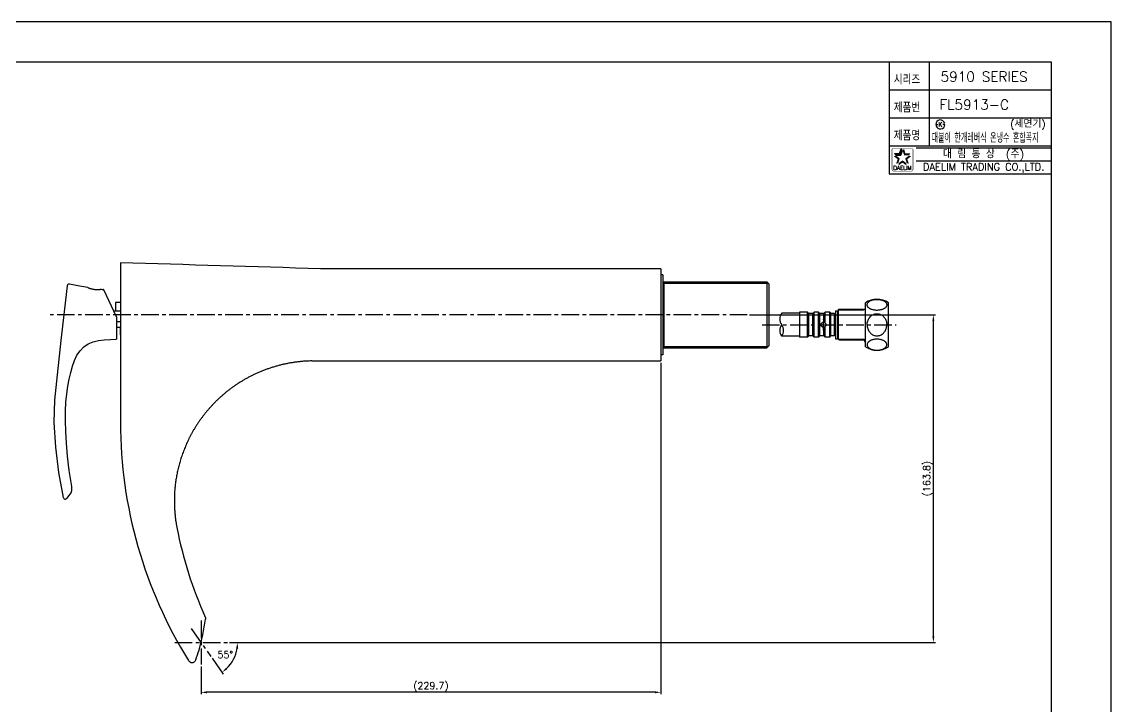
# Model space of a CAD drawing. Extents: x 16268 to 17109, y -53926 to -53326.
# Drawn here: x 16565 to 17109, y -53674 to -53332 of the extents above; entities that cross this region are included whole.
import ezdxf
from ezdxf.enums import TextEntityAlignment as Align

# ---------------------------------------------------------------- set-up
doc = ezdxf.new("R2010")
doc.units = 0
doc.header["$LTSCALE"] = 7
doc.header["$MEASUREMENT"] = 0
doc.linetypes.add('CENTER', pattern=[2, 1.25, -0.25, 0.25, -0.25])
doc.layers.get('0').update_dxf_attribs({"color": 2, "linetype": 'CONTINUOUS'})
for name, color, linetype in [('08_ALL_FEATURES', 7, 'CONTINUOUS'), ('CL', 1, 'CENTER'), ('D', 2, 'CONTINUOUS'), ('DIM', 2, 'CONTINUOUS'), ('DWG', 7, 'CONTINUOUS'), ('TXT', 4, 'CONTINUOUS')]:
    doc.layers.add(name, color=color, linetype=linetype)
doc.styles.add('GHS', font='ROMANS', dxfattribs={"bigfont": 'GHS'})
doc.styles.add('HAN', font='TXT.shx', dxfattribs={"bigfont": 'GHS.shx'})
doc.styles.add('ROMANS', font='romans')

# ---------------------------------------------------------------- blocks, each defined once
blk = doc.blocks.new('BORDER')
for p, q in [((1, 1), (0, 1)), ((1, 0), (1, 1))]:
    blk.add_line(p, q)
blk = doc.blocks.new('KS')
at = {"layer": 'D'}
for p, q in [((-2.25, 0), (-1.75, 0)), ((-1.75, 0), (-1.25, 0)), ((1.75, 0), (1.25, 0)), ((2.25, 0), (1.75, 0))]:
    blk.add_line(p, q, dxfattribs=at)
for start, end in [(15, 180), (195, 0)]:
    blk.add_arc((0, 0), 2.25, start, end, dxfattribs=at)
at = {"layer": 'D', "style": 'HAN'}
blk.add_text('K', height=2.39, dxfattribs=at).set_placement((0, 0), align=Align.MIDDLE)

msp = doc.modelspace()

# ---------------------------------------------------------------- linework, layer by layer
at = {"color": 7}
for p, q in [((16998.19, -53351.62), (16998.19, -53407.62)), ((17018.19, -53351.62), (17018.19, -53393.62)), ((16998.19, -53365.62), (17079.19, -53365.62)), ((16998.19, -53379.62), (17079.19, -53379.62)), ((16998.19, -53393.62), (17079.19, -53393.62)), ((16998.19, -53407.62), (17079.19, -53407.62))]:
    msp.add_line(p, q, dxfattribs=at)
at = {"color": 2}
for p, q in [((17001, -53397.44), (17003.43, -53397.44)), ((17001.67, -53398.35), (17001, -53397.44)), ((17001.67, -53398.35), (17004.09, -53398.35)), ((17003.43, -53397.44), (17004.18, -53395.13)), ((17004.09, -53398.35), (17004.84, -53396.05)), ((17004.84, -53396.05), (17004.18, -53395.13))]:
    msp.add_line(p, q, dxfattribs=at)
at = {"color": 2, "linetype": 'Continuous'}
for p, q in [((17011.69, -53394.62), (17079.19, -53394.62)), ((17011.69, -53401.12), (17079.19, -53401.12))]:
    msp.add_line(p, q, dxfattribs=at)
at = {"color": 7, "linetype": 'Continuous'}
for p, q in [((16612.26, -53479.08), (16605.97, -53465.6)), ((16614.18, -53468.07), (16614.18, -53471.87)), ((16614.18, -53471.87), (16611.78, -53471.87)), ((16611.78, -53471.87), (16611.78, -53476.07)), ((16612.26, -53479.08), (16612.26, -53490.03)), ((16612.26, -53479.08), (16612.26, -53490.03)), ((16612.27, -53484.27), (16614.18, -53484.27)), ((16614.18, -53488.07), (16614.18, -53484.27))]:
    msp.add_line(p, q, dxfattribs=at)
at = {"color": 0}
for p, q in [((16610.86, -53476.07), (16614.18, -53476.07)), ((16614.18, -53481.57), (16612.26, -53481.57))]:
    msp.add_line(p, q, dxfattribs=at)
at = {"color": 2, "linetype": 'Continuous', "const_width": 0.2}
for points in [[(16999.66, -53395.49, -0.414214), (17000.41, -53394.74)], [(16999.66, -53405.49), (16999.66, -53395.49, -1)], [(17000.41, -53394.74), (17009.41, -53394.74, -0.414214), (17010.16, -53395.49, 0.043396)], [(17010.16, -53395.49), (17010.16, -53405.49, -0.414214), (17009.41, -53406.24)], [(17009.41, -53406.24), (17000.66, -53406.24, -0.414214), (16999.66, -53405.49, 0.672398)]]:
    msp.add_lwpolyline(points, format="xyb", dxfattribs=at)
at = {"color": 7, "linetype": 'Continuous'}
for centre, radius, start, end in [((16605.7, -53465.72), 0.3, 25, 85.0436), ((16605.7, -53465.72), 0.3, 25, 85.0436), ((16992.16, -53480.57), 10.25, 55.8767, 124.1233), ((16611.96, -53490.03), 0.3, 270.2013, 360), ((16611.96, -53490.03), 0.3, 270.2013, 360), ((16992.16, -53485.57), 10.25, 235.8767, 304.1233)]:
    msp.add_arc(centre, radius, start, end, dxfattribs=at)
for centre, start, end in [((16948.25, -53480.19), 142.1368, 217.8632), ((16948.25, -53485.94), 142.1368, 217.8632), ((16940.85, -53485.94), 322.1368, 37.8632)]:
    msp.add_arc(centre, 4.68, start, end)
for points in [[(16597.84, -53464.39), (16598.08, -53464.54), (16598.29, -53464.62), (16598.6, -53464.73), (16598.98, -53464.86), (16599.45, -53465), (16600.01, -53465.14), (16600.64, -53465.27), (16601.26, -53465.37)], [(16601.26, -53465.37), (16601.89, -53465.43), (16602.5, -53465.46), (16603.06, -53465.45), (16603.56, -53465.42), (16603.96, -53465.39), (16604.26, -53465.35), (16604.45, -53465.32), (16604.51, -53465.31)], [(16604.51, -53465.31), (16605.73, -53465.42)], [(16604.51, -53465.31), (16605.73, -53465.42)], [(16987.42, -53473.82), (16987.27, -53473.34), (16987.28, -53472.85), (16987.43, -53472.37), (16987.72, -53471.93), (16988.15, -53471.52), (16988.67, -53471.16), (16989.29, -53470.87), (16989.99, -53470.63), (16990.74, -53470.47), (16991.53, -53470.38), (16992.34, -53470.36), (16993.15, -53470.41), (16993.94, -53470.54), (16994.67, -53470.74), (16995.34, -53471), (16995.92, -53471.33), (16996.39, -53471.71), (16996.75, -53472.13), (16996.92, -53472.44)], [(16997.07, -53473.08), (16997.03, -53473.46), (16996.9, -53473.83), (16996.67, -53474.19), (16996.36, -53474.54), (16995.95, -53474.86), (16995.47, -53475.15), (16994.91, -53475.39), (16994.27, -53475.59), (16993.55, -53475.75), (16992.74, -53475.84), (16991.92, -53475.86), (16991.1, -53475.8), (16990.35, -53475.67), (16989.7, -53475.49), (16989.17, -53475.29), (16988.73, -53475.08), (16988.36, -53474.85), (16988.04, -53474.61), (16987.78, -53474.36), (16987.58, -53474.09), (16987.42, -53473.82)], [(16996.92, -53472.44), (16996.98, -53472.59), (16997.07, -53473.08)], [(16996.93, -53481.76), (16996.99, -53482.08), (16997.07, -53483.05)], [(16996.93, -53484.37), (16996.99, -53484.05), (16997.07, -53483.08)], [(16997.07, -53493.05), (16997.03, -53492.68), (16996.9, -53492.3), (16996.67, -53491.94), (16996.36, -53491.59), (16995.95, -53491.27), (16995.47, -53490.99), (16994.91, -53490.74), (16994.27, -53490.54), (16993.55, -53490.38), (16992.74, -53490.29), (16991.92, -53490.28), (16991.1, -53490.34), (16990.35, -53490.46), (16989.7, -53490.64), (16989.17, -53490.84), (16988.73, -53491.05), (16988.36, -53491.28), (16988.04, -53491.52), (16987.78, -53491.78), (16987.58, -53492.04), (16987.42, -53492.31)], [(16987.42, -53492.31), (16987.27, -53492.79), (16987.28, -53493.28), (16987.43, -53493.76), (16987.72, -53494.21), (16988.15, -53494.61), (16988.67, -53494.97), (16989.29, -53495.26), (16989.99, -53495.5), (16990.74, -53495.66), (16991.53, -53495.76), (16992.34, -53495.78), (16993.15, -53495.72), (16993.94, -53495.59), (16994.67, -53495.39), (16995.34, -53495.13), (16995.92, -53494.8), (16996.39, -53494.42), (16996.75, -53494), (16996.92, -53493.7)], [(16996.92, -53493.7), (16996.98, -53493.54), (16997.07, -53493.05)]]:
    msp.add_spline(points, degree=3, dxfattribs=at)
for points in [[(16987.25, -53483.07), (16987.25, -53482.89), (16987.28, -53482.4), (16987.4, -53481.59), (16987.7, -53480.69), (16988.12, -53479.88), (16988.66, -53479.16), (16989.28, -53478.57), (16989.98, -53478.1), (16990.75, -53477.77), (16991.54, -53477.58), (16992.36, -53477.54), (16993.18, -53477.65), (16993.97, -53477.92), (16994.71, -53478.32), (16995.38, -53478.86), (16995.96, -53479.53), (16996.43, -53480.29), (16996.75, -53481.05), (16996.88, -53481.56), (16996.93, -53481.76)], [(16987.25, -53483.07), (16987.25, -53483.24), (16987.28, -53483.74), (16987.4, -53484.54), (16987.7, -53485.44), (16988.12, -53486.25), (16988.66, -53486.97), (16989.28, -53487.57), (16989.98, -53488.04), (16990.75, -53488.37), (16991.54, -53488.55), (16992.36, -53488.59), (16993.18, -53488.48), (16993.97, -53488.22), (16994.71, -53487.81), (16995.38, -53487.27), (16995.96, -53486.61), (16996.43, -53485.84), (16996.75, -53485.08), (16996.88, -53484.57), (16996.93, -53484.37)]]:
    msp.add_open_spline(points, degree=3, knots=[2.866323, 2.866323, 2.866323, 2.866323, 3.900598, 5.837743, 7.725589, 9.561974, 11.329327, 13.048955, 14.730361, 16.370643, 18.001193, 19.615777, 21.252093, 22.917828, 24.592492, 26.2993, 28.053543, 29.846224, 31.70138, 32.965413, 32.965413, 32.965413, 32.965413], dxfattribs=at)
at = {"color": 2}
for points in [[(17002.51, -53400.27), (17003.58, -53399.92), (17000.54, -53398.85), (17001.62, -53398.5)], [(17001, -53397.44), (17001.67, -53398.35), (17003.43, -53397.44), (17004.09, -53398.35)], [(17003.43, -53397.44), (17004.09, -53398.35), (17004.18, -53395.13), (17004.84, -53396.05)], [(17005.65, -53395.13), (17004.99, -53396.05), (17006.4, -53397.44), (17005.74, -53398.35)], [(17006.4, -53397.44), (17005.74, -53398.35), (17008.83, -53397.44), (17008.16, -53398.35)], [(17009.28, -53398.85), (17008.21, -53398.5), (17007.32, -53400.27), (17006.25, -53399.92)], [(17001.76, -53402.58), (17002.83, -53402.23), (17002.51, -53400.27), (17003.58, -53399.92)], [(17004.91, -53402.02), (17004.91, -53400.89), (17002.95, -53403.45), (17002.95, -53402.31)], [(17006.88, -53403.45), (17006.88, -53402.31), (17004.91, -53402.02), (17004.91, -53400.89)], [(17007.32, -53400.27), (17006.25, -53399.92), (17008.07, -53402.58), (17007, -53402.23)]]:
    msp.add_solid(points, dxfattribs=at)
at = {"layer": '08_ALL_FEATURES', "color": 7, "linetype": 'Continuous'}
msp.add_line((16612.26, -53479.08), (16612.26, -53490.33), dxfattribs=at)
for points in [[(16587.5, -53463.64), (16584.49, -53490.88), (16582.5, -53508.14), (16581.2, -53520.75), (16580.98, -53531.87), (16581.7, -53544.17), (16583.27, -53556.95), (16585.63, -53569.42)], [(16588.72, -53462.77), (16588.64, -53462.75), (16588.39, -53462.75), (16588.12, -53462.82), (16587.87, -53462.96), (16587.67, -53463.18), (16587.55, -53463.44), (16587.5, -53463.64)], [(16597.84, -53464.39), (16592.95, -53463.65), (16588.72, -53462.77)], [(16589.91, -53563.91), (16588.58, -53555.91), (16587.71, -53548.68), (16587.18, -53542.23), (16586.87, -53536.42), (16586.74, -53531.13), (16586.78, -53526.27), (16586.99, -53521.8), (16587.37, -53517.66), (16587.91, -53513.82), (16588.58, -53510.24), (16589.34, -53506.9), (16590.2, -53503.77), (16591.22, -53500.89), (16592.47, -53498.29), (16594.01, -53496.02), (16595.86, -53494.11), (16598.05, -53492.63), (16600.52, -53491.62), (16603.21, -53490.98), (16606.08, -53490.59), (16609.15, -53490.38), (16612.26, -53490.33)], [(16587.35, -53569.87), (16587.88, -53569.25), (16588.52, -53568.46), (16589.03, -53567.8)], [(16589.03, -53567.8), (16589.5, -53567.01), (16589.87, -53565.96), (16589.99, -53564.85), (16589.91, -53563.91)], [(16585.63, -53569.42), (16585.67, -53569.57), (16585.83, -53569.83), (16586.06, -53570.04), (16586.36, -53570.17), (16586.68, -53570.2), (16586.98, -53570.13), (16587.24, -53569.97), (16587.35, -53569.87)]]:
    msp.add_lwpolyline(points, dxfattribs=at)
at = {"layer": 'CL'}
for p, q in [((16927.32, -53478.06), (16578.97, -53478.07)), ((16934.78, -53483.07), (17001.7, -53483.07)), ((16654.48, -53630.94), (16654.48, -53652.79)), ((16649.54, -53634.81), (16659.42, -53648.92)), ((16641.36, -53641.86), (16667.6, -53641.86))]:
    msp.add_line(p, q, dxfattribs=at)
at = {"layer": 'CL', "ltscale": 0.5}
msp.add_line((16965.41, -53485.82), (16965.41, -53480.32), dxfattribs=at)
at = {"layer": 'D'}
for p, q in [((16885.18, -53461.98), (16885.68, -53462.27)), ((16885.68, -53462.27), (16937.88, -53462.27)), ((16937.18, -53461.57), (16937.18, -53494.57)), ((16928.42, -53478.06), (17021.33, -53478.06)), ((17020.33, -53638.86), (17020.33, -53481.06)), ((16885.68, -53493.87), (16937.88, -53493.87)), ((16884.18, -53502.06), (16884.18, -53667.78)), ((16668.6, -53641.86), (17021.33, -53641.86)), ((16654.48, -53653.79), (16654.48, -53667.78)), ((16659.99, -53649.74), (16665.51, -53657.62)), ((16881.18, -53666.78), (16657.48, -53666.78))]:
    msp.add_line(p, q, dxfattribs=at)
at = {"layer": 'D', "color": 0}
msp.add_line((16885.68, -53461.57), (16885.68, -53494.57), dxfattribs=at)
at = {"layer": 'D', "color": 2}
msp.add_line((16885.18, -53494.15), (16885.68, -53493.87), dxfattribs=at)
at = {"layer": 'D'}
msp.add_arc((16654.48, -53641.86), 18.24, 314.4368, 350.5632, dxfattribs=at)
for points in [[(17019.83, -53481.06), (17020.83, -53481.06), (17020.33, -53478.06)], [(16671.97, -53644.81), (16672.97, -53644.89), (16672.71, -53641.86)], [(17019.83, -53638.86), (17020.83, -53638.86), (17020.33, -53641.86)], [(16667.57, -53655.27), (16666.93, -53654.5), (16664.94, -53656.8)], [(16657.48, -53666.28), (16657.48, -53667.28), (16654.48, -53666.78)], [(16881.18, -53666.28), (16881.18, -53667.28), (16884.18, -53666.78)]]:
    msp.add_solid(points, dxfattribs=at)
at = {"layer": 'DWG'}
for p, q in [((16614.18, -53452.07), (16614.18, -53531.88)), ((16884.18, -53455.07), (16714.18, -53455.07)), ((16884.18, -53455.07), (16884.18, -53501.06)), ((16885.18, -53458.06), (16884.18, -53458.06)), ((16885.18, -53458.06), (16885.18, -53498.07)), ((16885.18, -53461.57), (16937.18, -53461.57)), ((16938.18, -53462.57), (16937.18, -53461.57)), ((16938.18, -53462.57), (16937.18, -53461.57)), ((16938.18, -53462.57), (16938.18, -53493.57)), ((16986.41, -53494.05), (16986.41, -53472.08)), ((16997.91, -53494.05), (16997.91, -53472.08)), ((16614.18, -53480.56), (16614.18, -53501.91)), ((16953.41, -53477.32), (16944.55, -53477.32)), ((16957.53, -53476.82), (16953.41, -53476.82)), ((16953.41, -53476.82), (16953.41, -53489.32)), ((16957.53, -53489.32), (16957.53, -53476.82)), ((16957.53, -53476.82), (16958.18, -53477.47)), ((16958.16, -53488.68), (16958.16, -53477.47)), ((16960.14, -53477.47), (16958.18, -53477.47)), ((16960.79, -53476.82), (16960.14, -53477.47)), ((16960.14, -53488.67), (16960.14, -53477.47)), ((16960.79, -53489.32), (16960.79, -53476.82)), ((16963.03, -53476.82), (16960.79, -53476.82)), ((16963.03, -53489.32), (16963.03, -53476.82)), ((16963.03, -53476.82), (16963.68, -53477.47)), ((16965.64, -53477.47), (16963.68, -53477.47)), ((16963.68, -53488.67), (16963.68, -53477.47)), ((16966.29, -53476.82), (16965.64, -53477.47)), ((16965.64, -53481.84), (16965.64, -53477.47)), ((16966.29, -53482.18), (16966.29, -53476.82)), ((16968.53, -53476.82), (16966.29, -53476.82)), ((16968.53, -53489.32), (16968.53, -53476.82)), ((16968.53, -53476.82), (16969.18, -53477.47)), ((16969.18, -53488.67), (16969.18, -53477.47)), ((16970.91, -53477.47), (16969.18, -53477.47)), ((16970.91, -53488.67), (16970.91, -53477.47)), ((16971.41, -53479.32), (16970.91, -53479.32)), ((16971.41, -53476.07), (16971.41, -53490.07)), ((16971.41, -53476.07), (16972.41, -53476.07)), ((16972.41, -53476.07), (16972.41, -53490.07)), ((16972.41, -53477.67), (16972.91, -53477.67)), ((16972.91, -53490.27), (16972.91, -53475.87)), ((16965.64, -53488.67), (16965.64, -53484.29)), ((16966.29, -53489.32), (16966.29, -53483.95)), ((16953.41, -53488.82), (16944.55, -53488.82)), ((16957.53, -53489.32), (16953.41, -53489.32)), ((16957.53, -53489.32), (16958.18, -53488.67)), ((16960.14, -53488.67), (16958.18, -53488.67)), ((16960.79, -53489.32), (16960.14, -53488.67)), ((16963.03, -53489.32), (16960.79, -53489.32)), ((16963.03, -53489.32), (16963.68, -53488.67)), ((16965.64, -53488.67), (16963.68, -53488.67)), ((16966.29, -53489.32), (16965.64, -53488.67)), ((16968.53, -53489.32), (16966.29, -53489.32)), ((16968.53, -53489.32), (16969.18, -53488.67)), ((16970.91, -53488.67), (16969.18, -53488.67)), ((16971.41, -53486.82), (16970.91, -53486.82)), ((16971.41, -53490.07), (16972.41, -53490.07)), ((16972.41, -53488.47), (16972.91, -53488.47)), ((16885.18, -53494.57), (16937.18, -53494.57)), ((16938.18, -53493.57), (16937.18, -53494.57)), ((16709.86, -53501.13), (16714.18, -53501.06)), ((16714.18, -53501.06), (16884.18, -53501.06)), ((16885.18, -53498.07), (16884.18, -53498.07)), ((16653.45, -53645.63), (16655.4, -53637.96))]:
    msp.add_line(p, q, dxfattribs=at)
at = {"layer": 'DWG', "lineweight": 40}
for p, q in [((16985.41, -53475.57), (16973.21, -53475.57)), ((16985.41, -53490.57), (16973.21, -53490.57))]:
    msp.add_line(p, q, dxfattribs=at)
at = {"layer": 'DWG'}
msp.add_circle((16965.41, -53483.07), 1.25, dxfattribs=at)
for centre, radius, start, end in [((16985.41, -53474.57), 1, 270, 0), ((16973.21, -53490.27), 0.3, 180, 270), ((16839.18, -53531.88), 225, 179.9999, 211.9523), ((16841.67, -53545.85), 202.98, 190.9598, 204.2285)]:
    msp.add_arc(centre, radius, start, end, dxfattribs=at)
at = {"layer": 'DWG', "lineweight": 40}
for centre, radius, start, end in [((16973.21, -53475.87), 0.3, 90, 180), ((16985.41, -53491.57), 1, 0, 90)]:
    msp.add_arc(centre, radius, start, end, dxfattribs=at)
at = {"layer": 'DWG'}
for points in [[(16714.18, -53455.07), (16614.18, -53452.07)], [(16709.87, -53501.14), (16708.53, -53501.18), (16706.6, -53501.27), (16704.69, -53501.42), (16702.8, -53501.63), (16700.93, -53501.87), (16699.08, -53502.17), (16697.26, -53502.51), (16695.46, -53502.9), (16693.69, -53503.33), (16691.95, -53503.8), (16690.23, -53504.32), (16688.54, -53504.87), (16686.88, -53505.46), (16685.24, -53506.09), (16683.64, -53506.75), (16682.06, -53507.44), (16680.51, -53508.17), (16679, -53508.93), (16677.51, -53509.72), (16676.06, -53510.54), (16674.63, -53511.39), (16673.24, -53512.26), (16671.88, -53513.16), (16670.55, -53514.09), (16669.25, -53515.03), (16667.98, -53516), (16666.74, -53516.99), (16665.53, -53518.01), (16664.36, -53519.04), (16663.21, -53520.09), (16662.1, -53521.15), (16661.02, -53522.24), (16659.97, -53523.34), (16658.95, -53524.46), (16657.96, -53525.59), (16657, -53526.73), (16656.07, -53527.89), (16655.17, -53529.05), (16654.3, -53530.23), (16653.47, -53531.42), (16652.66, -53532.62), (16651.88, -53533.83), (16651.13, -53535.05), (16650.41, -53536.27), (16649.73, -53537.5), (16649.07, -53538.73), (16648.44, -53539.97), (16647.83, -53541.21), (16647.26, -53542.46), (16646.72, -53543.71), (16646.2, -53544.96), (16645.71, -53546.21), (16645.24, -53547.46), (16644.81, -53548.71), (16644.4, -53549.96), (16644.02, -53551.21), (16643.66, -53552.45), (16643.33, -53553.69), (16643.02, -53554.93), (16642.74, -53556.17), (16642.48, -53557.4), (16642.24, -53558.62), (16642.03, -53559.84), (16641.85, -53561.04), (16641.68, -53562.24), (16641.54, -53563.43), (16641.42, -53564.61), (16641.32, -53565.78), (16641.25, -53566.93), (16641.19, -53568.07), (16641.15, -53569.2), (16641.13, -53570.31), (16641.12, -53571.41), (16641.13, -53572.49), (16641.16, -53573.54), (16641.21, -53574.58), (16641.26, -53575.6), (16641.33, -53576.59), (16641.42, -53577.56), (16641.51, -53578.5), (16641.61, -53579.42), (16641.72, -53580.3), (16641.84, -53581.16), (16641.96, -53581.97), (16642.09, -53582.73), (16642.2, -53583.39), (16642.29, -53583.88), (16642.34, -53584.17), (16642.38, -53584.34), (16642.39, -53584.41)], [(16655.4, -53637.96), (16656.73, -53630.24)], [(16656.57, -53629.14), (16656.7, -53629.51), (16656.75, -53629.93), (16656.73, -53630.24)], [(16651.85, -53650.56), (16653.45, -53645.63)], [(16648.27, -53650.96), (16648.69, -53651.44), (16648.95, -53651.62), (16649.39, -53651.81), (16649.86, -53651.89), (16650.5, -53651.82), (16651.08, -53651.56), (16651.54, -53651.12), (16651.85, -53650.57)]]:
    msp.add_spline(points, degree=3, dxfattribs=at)
at = {"layer": 'TXT'}
for p, q in [((16293.19, -53351.62), (17079.19, -53351.62)), ((17079.19, -53351.62), (17079.19, -53905.62))]:
    msp.add_line(p, q, dxfattribs=at)

# ---------------------------------------------------------------- block references
at = {"xscale": 841, "yscale": 594, "zscale": 841}
msp.add_blockref('BORDER', (16268.19, -53925.62), dxfattribs=at)
at = {"layer": 'DIM', "color": 4}
msp.add_blockref('KS', (17023.82, -53382.94), dxfattribs=at)

# ---------------------------------------------------------------- texts
at = {"color": 7, "style": 'GHS'}
for s, p in [('5910 SERIES', (17045.69, -53359.04)), ('FL5913-C', (17040.76, -53373.04))]:
    msp.add_text(s, height=5, dxfattribs=at).set_placement(p, align=Align.MIDDLE)
at = {"style": 'GHS'}
msp.add_text('(세면기)', height=3.5, dxfattribs=at).set_placement((17058.71, -53384.44))
at = {"style": 'GHS', "width": 0.5}
msp.add_text('대붙이 한개레버식 온냉수 혼합꼭지', height=5, dxfattribs=at).set_placement((17019.48, -53392.06))
at = {"color": 7, "linetype": 'Continuous'}
for s, height, style, p in [('대 림 통 상  (주)', 4, 'GHS', (17045.45, -53397.93)), ('DAELIM TRADING CO.,LTD.', 3.6, 'ROMANS', (17045.45, -53404.69))]:
    msp.add_text(s, height=height, dxfattribs=dict(at, style=style)).set_placement(p, align=Align.MIDDLE)
at = {"color": 2, "linetype": 'Continuous', "style": 'ROMANS'}
msp.add_text('DAELIM', height=2, dxfattribs=at).set_placement((17004.91, -53405.69), align=Align.CENTER)
at = {"layer": 'D', "style": 'GHS'}
msp.add_text('55%%D', height=3.5, dxfattribs=at).set_placement((16662.67, -53649.63))
at = {"layer": 'D', "insert": (17017.58, -53559.96), "char_height": 3.5, "attachment_point": 5, "rotation": 90, "style": 'GHS'}
msp.add_mtext('(163.8)', dxfattribs=at)
at = {"layer": 'D', "insert": (16769.33, -53664.03), "char_height": 3.5, "attachment_point": 5, "style": 'GHS'}
msp.add_mtext('(229.7)', dxfattribs=at)
at = {"layer": 'DIM', "style": 'GHS', "width": 0.8}
for s, p in [('시리즈', (17000.53, -53362.89)), ('제품번', (17000.53, -53376.89)), ('제품명', (17000.53, -53390.89))]:
    msp.add_text(s, height=5, dxfattribs=at).set_placement(p)

doc.saveas('drawing.dxf')
